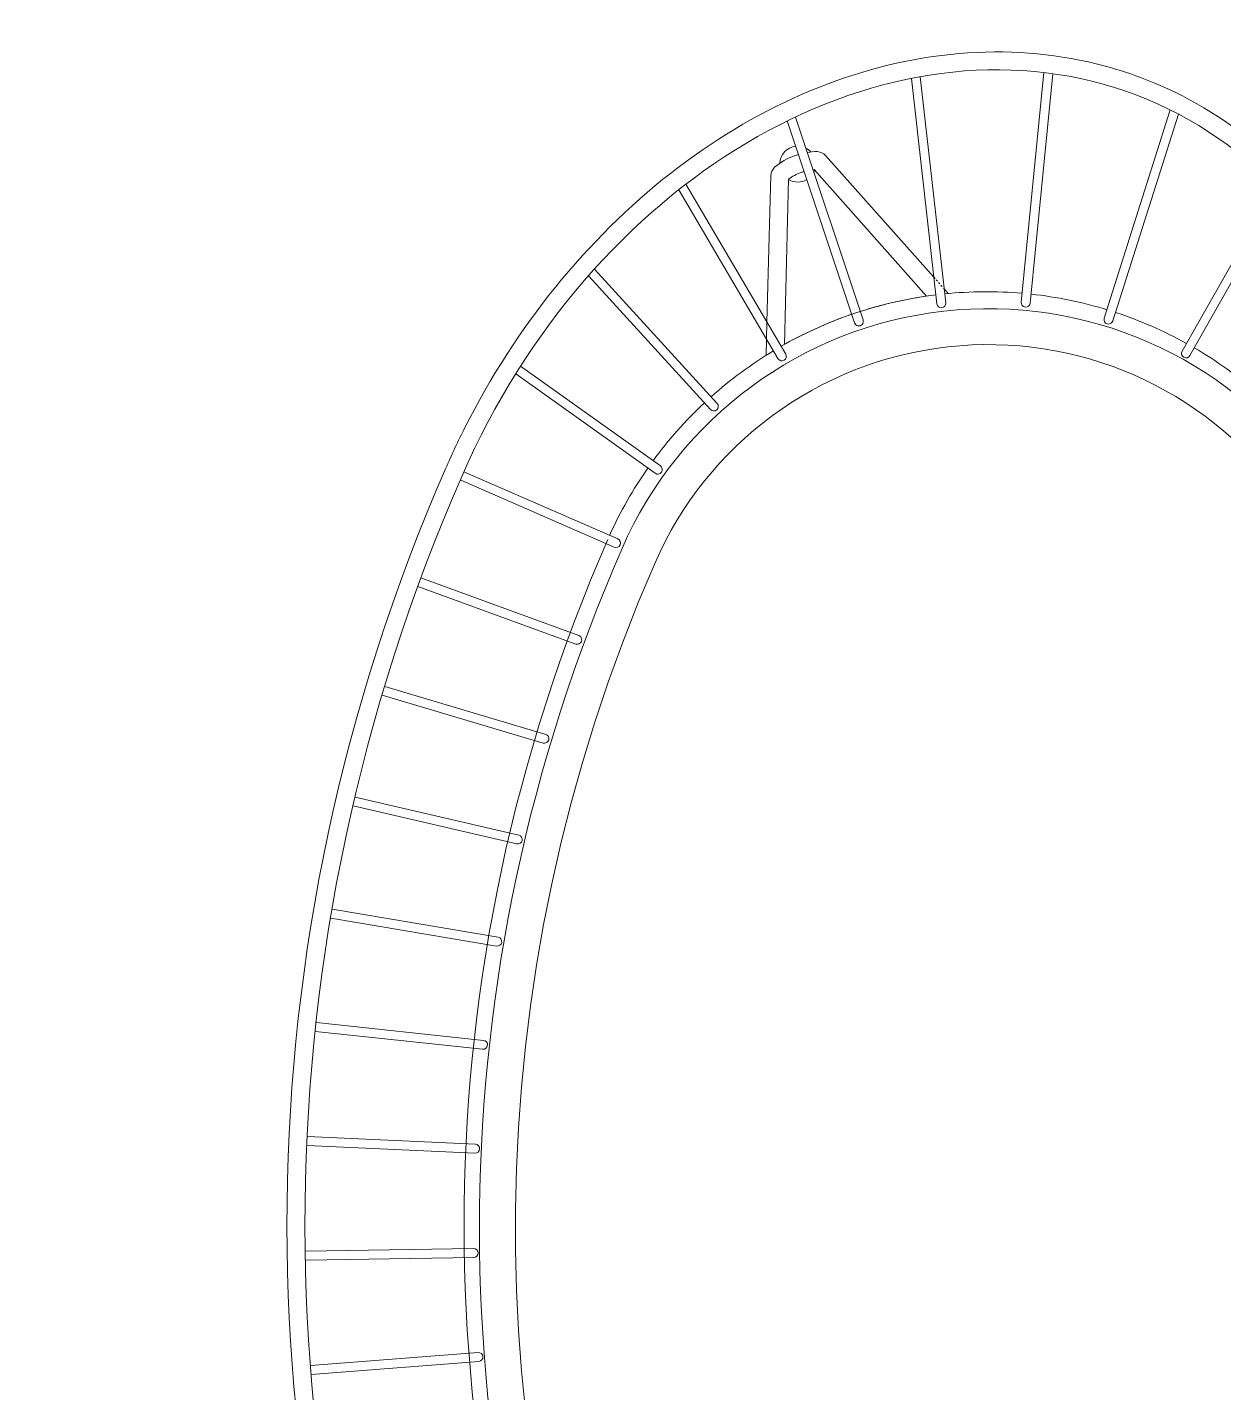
# Model space of a CAD drawing. Header units: millimetres. Extents: x 29001 to 40804, y -8833 to -5892.
# Drawn here: x 29855.9 to 29922.5, y -8554.7 to -8478.6 of the extents above; entities that cross this region are included whole.
import ezdxf

# ---------------------------------------------------------------- set-up
doc = ezdxf.new("R2010")
doc.units = ezdxf.units.MM
doc.linetypes.add('DASHED2', pattern=[0.375, 0.25, -0.125])
doc.layers.get('0').update_dxf_attribs({"lineweight": 0})
for name, color, linetype, lineweight in [('Auto_ince', 251, 'Continuous', 0), ('Auto_Tefriş', 32, 'Continuous', 0), ('Auto_Tefriş_2', 26, 'Continuous', 0), ('wipeout', 254, 'Continuous', 0), ('xxx_Auto_Tefris_Silik', 252, 'Continuous', 0)]:
    doc.layers.add(name, color=color, linetype=linetype, lineweight=lineweight)
doc.layers.add('xxx_Auto_Mobilya_Deri', color=7, linetype='Continuous', lineweight=0, true_color=0x666666)

# ---------------------------------------------------------------- blocks, each defined once
blk = doc.blocks.new('Sun köşe')
at = {"linetype": 'Continuous'}
blk.add_wipeout([(-42.093, 15.676), (-47.03, 16.293), (-53.326, 16.663), (-59.375, 16.169), (-63.572, 15.921), (-66.223, 19.81), (-65.912, 23.945), (-66.294, 27.175), (-67.465, 29.336), (-70.857, 33.594), (-71.967, 35.199), (-72.892, 36.742), (-73.755, 38.717), (-74.493, 42.544), (-74.861, 45.259), (-74.551, 47.913), (-74.302, 51.123), (-73.683, 53.715), (-71.335, 57.666), (-68.617, 61.739), (-65.714, 65.381), (-61.885, 68.961), (-59.6, 70.628), (-57.315, 71.924), (-53.796, 73.467), (-49.413, 74.641), (-46.388, 74.949), (-42.376, 75.628), (-38.858, 75.937), (-34.105, 75.752), (-29.6, 74.827), (-26.145, 73.963), (-21.145, 73.901), (-16.948, 73.902), (-14.109, 73.284), (-12.505, 73.038), (-9.866, 71.44), (-8.088, 71.243), (-4.534, 70.65), (0.601, 69.663), (3.958, 68.281), (7.808, 66.207), (11.066, 64.134), (14.521, 62.06), (18.37, 59.591), (20.641, 58.307), (24.984, 55.543), (27.748, 53.37), (29.821, 51.297), (32.781, 48.531), (35.249, 46.26), (36.63, 44.878), (38.407, 43.1), (46.311, 33.412), (46.904, 32.82), (50.653, 27.29), (53.021, 23.537), (55.585, 18.205), (58.247, 12.576), (60.812, 7.836), (62.389, 2.701), (63.768, -2.83), (65.872, -11.856), (67.742, -22.423), (68.033, -29.632), (67.14, -36.446), (66.347, -41.187), (65.751, -45.532), (63.378, -50.47), (60.709, -55.111), (53.198, -63.407), (50.432, -64.79), (45.987, -66.469), (41.542, -67.555), (38.58, -67.753), (34.333, -67.457), (30.68, -65.779), (25.152, -63.211), (21.895, -60.347), (18.539, -57.187), (16.072, -55.311), (14.294, -55.706), (11.923, -56.892), (9.949, -55.114), (10.247, -52.448), (11.928, -48.399), (12.622, -44.547), (11.045, -40.4), (10.158, -36.548), (9.47, -31.512), (9.573, -25.883), (8.194, -19.365), (7.012, -14.625), (4.646, -9.292), (2.377, -4.651), (-3, 1.721), (-7.539, 6.461), (-14.153, 11.3), (-20.57, 14.558), (-29.753, 16.632), (-36.467, 17.224)], dxfattribs=at).dxf.layer = 'wipeout'
at = {"layer": 'Auto_ince'}
for points in [[(-38.099, 73.056), (-38.099, 63.701, -1), (-38.599, 63.701), (-38.599, 73.056)], [(-44.764, 72.586), (-42.782, 63.261, -1), (-43.271, 63.157), (-45.259, 72.51)], [(-31.728, 72.846), (-32.299, 63.508, -1), (-32.798, 63.539), (-32.227, 72.877)], [(-25.383, 72.248), (-26.523, 62.962, -1), (-27.019, 63.023), (-25.879, 72.309)], [(-51.37, 71.062), (-47.272, 61.857, -1), (-47.728, 61.654), (-51.848, 70.906)], [(-19.085, 71.263), (-20.79, 62.064, -1), (-21.282, 62.156), (-19.577, 71.354)], [(-12.86, 69.896), (-15.123, 60.818, -1), (-15.609, 60.939), (-13.345, 70.017)], [(-57.78, 68.372), (-51.371, 59.551, -1), (-51.776, 59.257), (-58.224, 68.132)], [(-6.73, 68.151), (-9.543, 59.229, -1), (-10.02, 59.379), (-7.207, 68.301)], [(-0.718, 66.035), (-4.07, 57.301, -1), (-4.537, 57.481), (-1.184, 66.214)], [(-63.709, 64.371), (-54.902, 56.442, -1), (-55.237, 56.07), (-64.09, 64.042)], [(-63.709, 64.371), (-54.902, 56.442, -1), (-55.237, 56.07), (-64.09, 64.042)], [(5.154, 63.556), (1.275, 55.043, -1), (0.82, 55.251), (4.699, 63.764)], [(10.864, 60.724), (6.472, 52.463, -1), (6.031, 52.698), (10.423, 60.958)], [(10.864, 60.724), (6.472, 52.463, -1), (6.031, 52.698), (10.423, 60.958)], [(-68.646, 58.982), (-57.709, 52.667, -1), (-57.959, 52.234), (-68.928, 58.567)], [(-71.89, 52.362), (-59.67, 48.391, -1), (-59.825, 47.916), (-72.031, 51.882)], [(-72.8, 45.073), (-60.699, 43.801, -1), (-60.751, 43.304), (-72.769, 44.567)], [(-71.218, 37.997), (-60.751, 39.098, -1), (-60.699, 38.6), (-71.016, 37.516)]]:
    blk.add_lwpolyline(points, format="xyb", dxfattribs=at)
at = {"layer": 'Auto_ince', "elevation": -0.143}
for points in [[(-52.984, 60.92), (-60.555, 63.998, 0.165812), (-61.061, 63.99, 0.083801), (-62.097, 63.22, 0.014346), (-62.245, 63.054, 0.014346)], [(-62.545, 62.651, 0.036875), (-62.818, 62.149, 0.165812), (-62.802, 61.643), (-58.995, 53.41)], [(-61.502, 62.385, -0.016823), (-61.373, 62.529, -0.066927), (-60.773, 63.007), (-52.235, 59.536)], [(-57.871, 53.361), (-61.823, 61.908, -0.006156), (-61.788, 61.97, -0.006156)]]:
    blk.add_lwpolyline(points, format="xyb", dxfattribs=at)
blk.add_lwpolyline([(-52.984, 60.92), (-52.107, 60.563)], dxfattribs=at)
at = {"layer": 'Auto_ince', "linetype": 'DASHED2', "ltscale": 0.025, "elevation": -0.143}
blk.add_lwpolyline([(-58.995, 53.41), (-58.631, 52.622)], dxfattribs=at)
at = {"layer": 'Auto_ince'}
for centre, radius, start, end in [((-61.734, 62.875, -0.143), 1, 69.1042, 150.07539), ((-61.734, 62.875, -0.143), 1, 183.16975, 203.54568), ((-61.734, 62.875, -0.143), 1, 305.92461, 6.83493), ((-61.734, 62.875, -0.143), 1, 265.714, 272.83025), ((-38.349, 41.201), 23, 126.62279, 137.37721)]:
    blk.add_arc(centre, radius, start, end, dxfattribs=at)
at = {"layer": 'Auto_Tefriş', "elevation": -0.143}
for points in [[(-51.275, 60.225), (-52.107, 60.563)], [(-58.631, 52.622), (-58.487, 52.311)]]:
    blk.add_lwpolyline(points, dxfattribs=at)
at = {"layer": 'Auto_Tefriş'}
for centre, radius, start, end in [((-38.349, -31.299), 105.355, 0, 90), ((-38.349, -31.299), 104.355, 0, 90), ((-38.349, 41.201), 23, 90.62279, 101.37721), ((-38.349, -31.299), 95.499, 0, 90), ((-38.349, 41.201), 23, 102.62279, 113.37721), ((-38.349, 41.201), 23, 114.62279, 125.37721), ((-38.349, 41.201), 23, 126.62279, 149.37721), ((-38.349, 41.201), 23, 138.62279, 149.37721), ((-38.349, 41.201), 23, 150.62279, 161.37721), ((-38.349, 41.201), 23, 162.62279, 173.37721), ((-38.349, 41.201), 23, 174.62279, 185.37721), ((-38.349, 41.201), 23, 186.62279, 197.37721), ((-38.349, -31.299), 49.5, 0, 90)]:
    blk.add_arc(centre, radius, start, end, dxfattribs=at)
at = {"layer": 'Auto_Tefriş', "extrusion": (0, 0, -1)}
blk.add_ellipse((-38.349, 46.128), major_axis=(-34.478, 0), ratio=0.781001, start_param=4.882437, end_param=7.853982, dxfattribs=at)
at = {"layer": 'Auto_Tefriş'}
blk.add_open_spline([(-38.349, 18.201), (-41.264, 18.201), (-44.179, 18.484), (-50.043, 19.644), (-52.979, 20.563), (-58.448, 22.976), (-60.981, 24.471), (-65.465, 27.94), (-67.417, 29.914), (-70.595, 34.211), (-71.822, 36.533), (-73.425, 41.284), (-73.827, 43.706), (-73.827, 46.128), (-73.827, 47.702), (-73.658, 49.275), (-72.79, 53.29), (-71.834, 55.695), (-69.159, 60.209), (-67.439, 62.317), (-63.364, 66.096), (-61.01, 67.766), (-55.835, 70.558), (-53.014, 71.681), (-47.101, 73.306), (-44.009, 73.809), (-40.042, 74.032), (-39.195, 74.056), (-38.349, 74.056)], degree=3, knots=[4.712389, 4.712389, 4.712389, 4.712389, 4.960422, 4.960422, 5.226706, 5.226706, 5.492989, 5.492989, 5.759273, 5.759273, 6.025556, 6.025556, 6.283185, 6.283185, 6.283185, 6.450503, 6.450503, 6.716786, 6.716786, 6.98307, 6.98307, 7.249353, 7.249353, 7.515637, 7.515637, 7.781921, 7.781921, 7.853982, 7.853982, 7.853982, 7.853982], dxfattribs=at)
at = {"layer": 'Auto_Tefriş_2', "elevation": -0.143}
blk.add_lwpolyline([(-50.606, 59.451, 0.012511), (-50.599, 59.475, 0.012511)], format="xyb", dxfattribs=at)
at = {"layer": 'xxx_Auto_Mobilya_Deri'}
blk.add_lwpolyline([(12.035, -31.476, 0.414214), (-38.215, 18.774, -1.000001), (-38.215, 63.274, -0.414203), (56.534, -31.476, -1.00001)], format="xyb", close=True, dxfattribs=at)
at = {"layer": 'xxx_Auto_Tefris_Silik', "lineweight": 0}
blk.add_lwpolyline([(14.035, -31.476, 0.414214), (-38.215, 20.774, -1.000001), (-38.215, 61.274, -0.414203), (54.534, -31.476, -1.00001), (14.035, -31.476, -1.00001)], format="xyb", dxfattribs=at)
blk = doc.blocks.new('MOBİLYALAR')
at = {"linetype": 'Continuous', "xscale": -1, "rotation": 66.41220874877737}
blk.add_blockref('Sun köşe', (786.954, -2246.182), dxfattribs=at)

msp = doc.modelspace()

# ---------------------------------------------------------------- block references
at = {"color": 6}
msp.add_blockref('MOBİLYALAR', (29144.792, -6321.799), dxfattribs=at)

doc.saveas('drawing.dxf')
